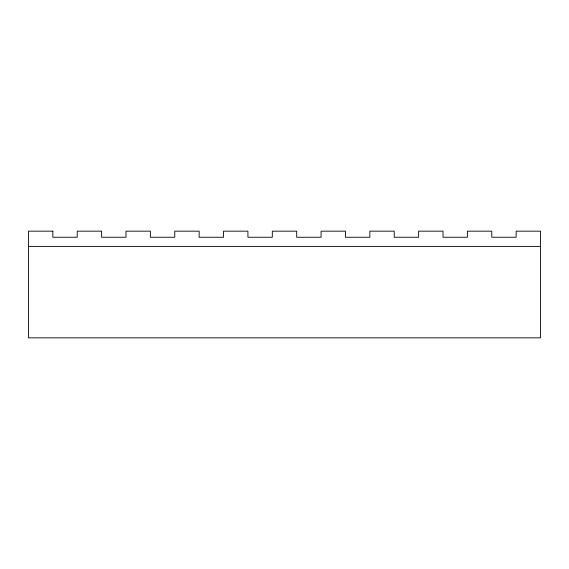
<?xml version="1.0" encoding="UTF-8"?>
<svg xmlns="http://www.w3.org/2000/svg" width="569" height="569" viewBox="0 0 569 569"><rect width="100%" height="100%" fill="white"/><g stroke="black" fill="none" stroke-linecap="round" stroke-linejoin="round"><path stroke-width="0.85" d="M28.45 246.398L540.55 246.398M52.839 231.156L28.45 231.156L28.45 337.844L540.55 337.844L540.55 231.156L516.161 231.156L516.161 237.252L491.78 237.252L491.78 231.156L467.391 231.156L467.391 237.252L443.009 237.252L443.009 231.156L418.62 231.156L418.62 237.252L394.239 237.252L394.239 231.156L369.85 231.156L369.85 237.252L345.461 237.252L345.461 231.156L321.08 231.156L321.08 237.252L296.691 237.252L296.691 231.156L272.309 231.156L272.309 237.252L247.92 237.252L247.92 231.156L223.539 231.156L223.539 237.252L199.15 237.252L199.15 231.156L174.761 231.156L174.761 237.252L150.38 237.252L150.38 231.156L125.991 231.156L125.991 237.252L101.609 237.252L101.609 231.156L77.22 231.156L77.22 237.252L52.839 237.252L52.839 231.156"/></g></svg>
